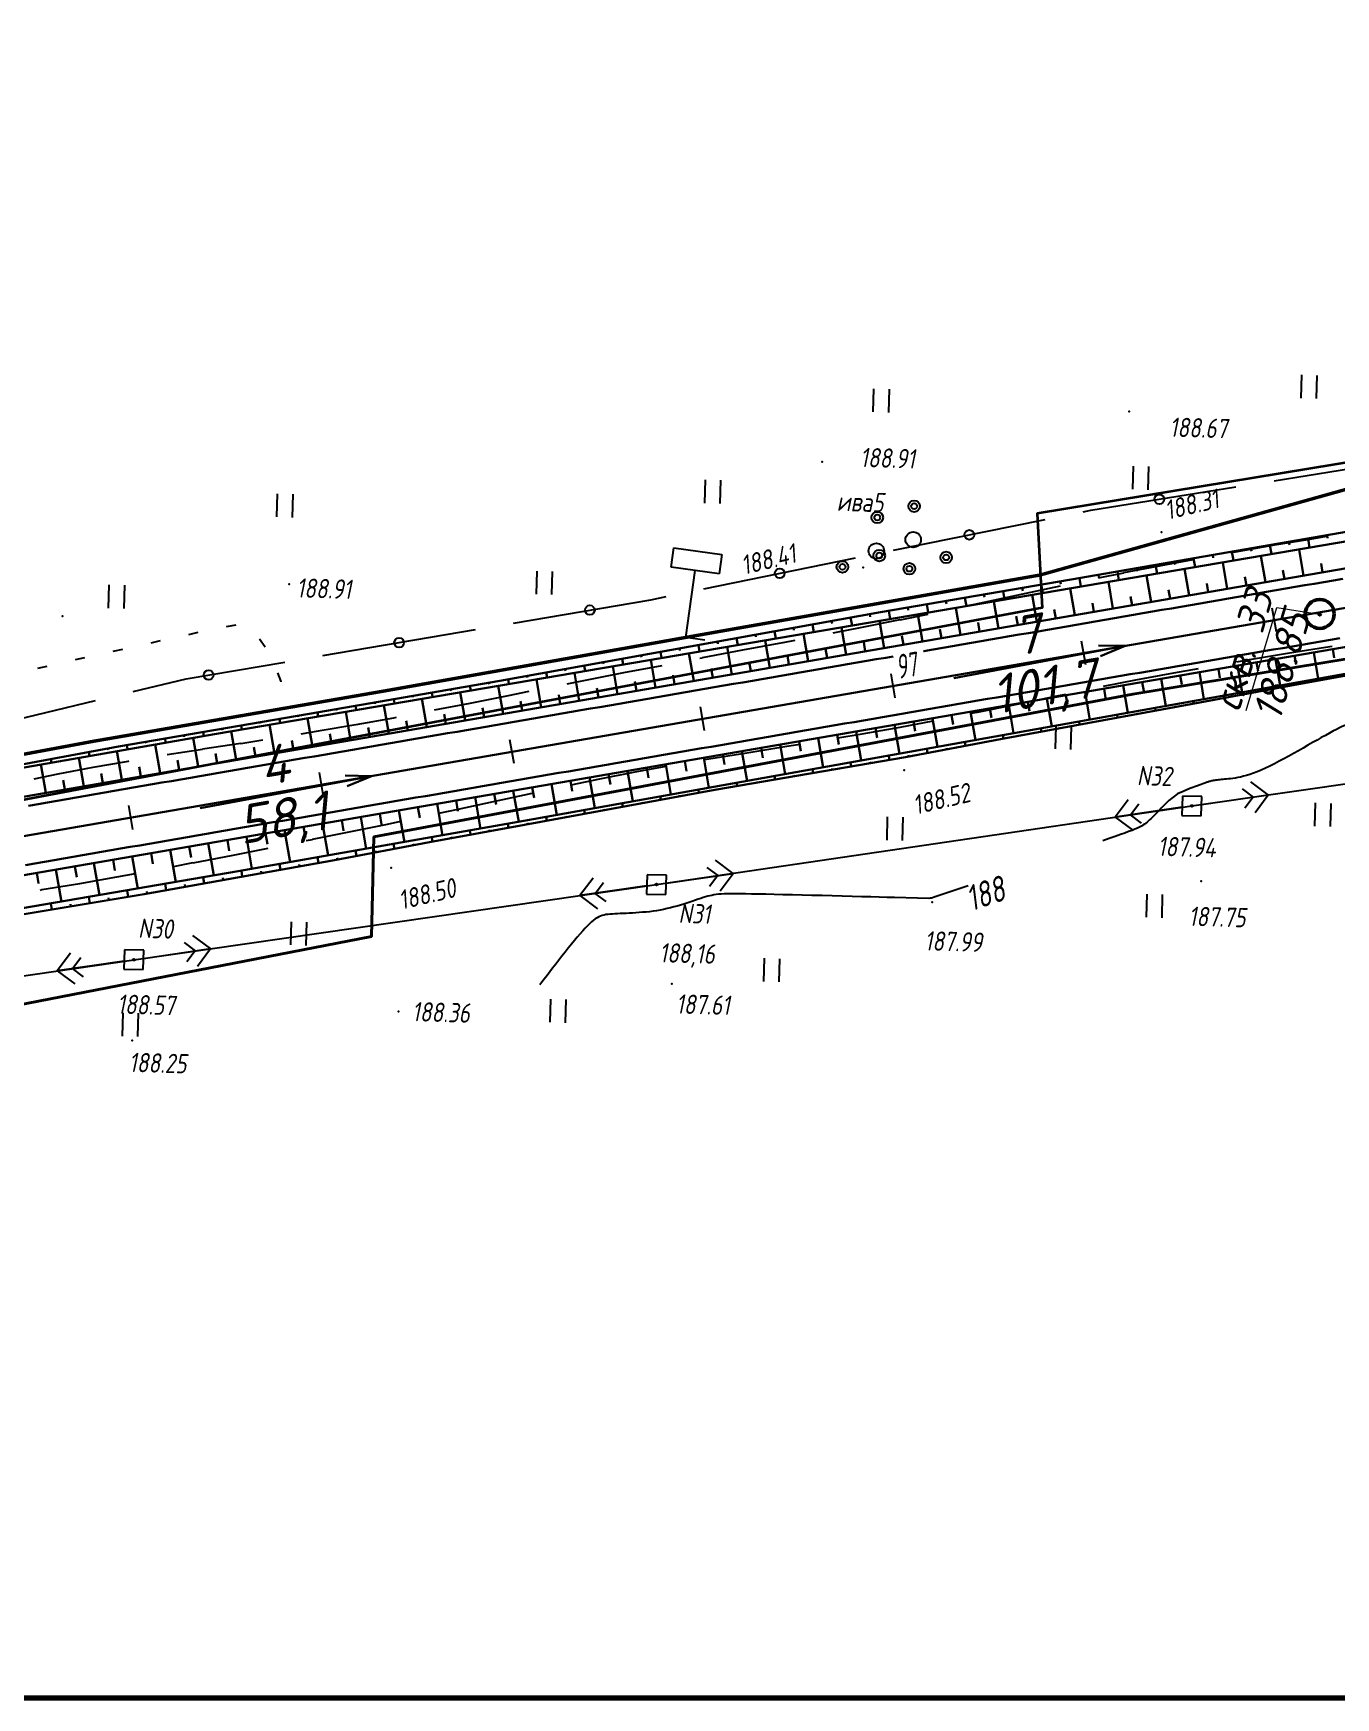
# Model space of a CAD drawing. Header units: millimetres. Extents: x 1808 to 2910, y -1045 to 155.
# Drawn here: x 2334.3 to 2469, y -535.7 to -363.6 of the extents above; entities that cross this region are included whole.
import ezdxf

# ---------------------------------------------------------------- set-up
doc = ezdxf.new("R2010")
doc.units = ezdxf.units.MM
doc.linetypes.add('CONTI', pattern=[0])
for name, color, linetype, lineweight in [('10', 1, 'Continuous', 35), ('геология', 7, 'Continuous', 20), ('КОПИЯ_ОСЬ_13_ОТКОСЫ', 7, 'Continuous', 30), ('КОПИЯ_ОСЬ_ГРАНИЦЫ_ПОЛОС', 7, 'Continuous', 30), ('ОСЬ_ВЕРХ_ПОКРЫТИЯ_ГРАНИЦЫ_ПОЛОС', 7, 'Continuous', 30), ('ОСЬ_ВЕРХ_ПОКРЫТИЯ_ОСЬ', 1, 'Continuous', 30), ('Уклоны ПЧ', 5, 'Continuous', 30)]:
    doc.layers.add(name, color=color, linetype=linetype, lineweight=lineweight)
for name, color, linetype in [('_Оформление', 7, 'Continuous'), ('_Ростелеком', 6, 'Continuous'), ('GOR_BDEFAULT', 212, 'CONTI'), ('NAD_MDEFAULT', 7, 'CONTI'), ('PI_OTDEFAULT', 172, 'CONTI'), ('PI_TTDEFAULT', 5, 'CONTI'), ('PLN_O', 7, 'CONTI'), ('SIT_LDEFAULT', 7, 'CONTI'), ('USLZNDEFAULT', 7, 'CONTI'), ('ZAPSKDEFAULT', 7, 'CONTI'), ('КОПИЯ_ОСЬ_ТАНГЕНСЫ', 1, 'Continuous'), ('ОСЬ_ВЕРХ_ПОКРЫТИЯ_ПИКЕТЫ', 1, 'Continuous')]:
    doc.layers.add(name, color=color, linetype=linetype)
doc.styles.add('eskd', font='isocpeur.ttf', dxfattribs={"width": 1.2, "height": 2})
doc.styles.add('SHRFT', font='isocpeui.ttf')
doc.styles.get("Standard").update_dxf_attribs({"font": 'isocpeui.ttf'})
doc.styles.add('ГОСТ', font='isocpeur.ttf', dxfattribs={"height": 4})
doc.linetypes.add('Связь', pattern='A,12.5,[130,ltypeshp.shx,S=1,R=-30,X=0,Y=0.9],1,[130,ltypeshp.shx,S=1,R=-30,X=0,Y=0.9],1,[130,ltypeshp.shx,S=1,R=-30,X=0,Y=0.9],4.5', length=19)

# ---------------------------------------------------------------- blocks, each defined once
blk = doc.blocks.new('BL_2011')
at = {"color": 0}
for p, q in [((0, 0), (0, 2.4)), ((1.6, 0), (1.6, 2.4))]:
    blk.add_line(p, q, dxfattribs=at)
blk = doc.blocks.new('BL_27')
at = {"color": 0}
for p, q in [((1, 1), (-1, 1)), ((-1, 1), (-1, -1)), ((1, -1), (1, 1)), ((-1, -1), (1, -1))]:
    blk.add_line(p, q, dxfattribs=at)
blk.add_circle((0, 0), 0.1, dxfattribs=at)
blk = doc.blocks.new('BL_2009')
at = {"color": 0}
for centre, radius in [((0, 3.46), 0.6), ((0, 3.46), 0.3), ((0, 0), 0.8), ((-3.46, -1.74), 0.6), ((-3.46, -1.74), 0.3), ((3.46, -1.74), 0.6), ((3.46, -1.74), 0.3)]:
    blk.add_circle(centre, radius, dxfattribs=at)
blk = doc.blocks.new('BL_13')
at = {"color": 0}
for p, q in [((-2.5, 7), (-2.5, 9)), ((-2.5, 9), (2.5, 9)), ((2.5, 9), (2.5, 7)), ((0, 7), (-2.5, 7)), ((0, 0), (0, 7)), ((2.5, 7), (0, 7)), ((2, 0), (0, 0))]:
    blk.add_line(p, q, dxfattribs=at)
blk = doc.blocks.new('Стрелка')
at = {"layer": 'Уклоны ПЧ', "ltscale": 2}
for points in [[(-0.02, -0.05), (-0.02, 17.97)], [(-0.02, -0.05), (-0.58, 2.62)], [(-0.02, -0.05), (0.53, 2.62)]]:
    blk.add_lwpolyline(points, dxfattribs=at)

msp = doc.modelspace()

# ---------------------------------------------------------------- linework, layer by layer
at = {"layer": '10'}
for points in [[(2620.73, -395.22), (2606.59, -397.47), (2605.44, -387.39), (2553.12, -394.32), (2438.15, -413.26), (2438.66, -422.99), (2367.6, -436.36), (2276.23, -453.66), (2230.16, -457.47), (2219.73, -457.12), (2144.44, -454.6), (2029.16, -435.48), (1971.45, -421.43), (1894.92, -402.16), (1897.04, -393.04), (1863.68, -385.03)], [(2836.91, -383.88), (2819.46, -391.04), (2781.15, -396), (2691.22, -405.87), (2692.7, -395.44), (2606.46, -408.13), (2606.46, -408.13), (2531.72, -418.13), (2464.56, -429.19), (2448.04, -431.91), (2378.95, -444.91), (2369.55, -446.68), (2369.33, -456.96), (2288.52, -472.64), (2240.01, -477.5)], [(2288.52, -472.64), (2369.33, -456.96), (2369.55, -446.68), (2378.95, -444.91), (2448.04, -431.91), (2464.56, -429.19), (2531.72, -418.13), (2606.46, -408.13), (2606.46, -408.13), (2692.7, -395.44), (2691.22, -405.87), (2781.15, -396), (2819.46, -391.04), (2836.91, -383.88)]]:
    msp.add_lwpolyline(points, dxfattribs=at)
at = {"layer": '_Оформление', "lineweight": 70, "ltscale": 200}
msp.add_lwpolyline([(2874.19, -249.78), (1824.77, -249.78), (1824.77, -535.66), (2874.19, -535.66)], close=True, dxfattribs=at)
at = {"layer": '_Ростелеком', "color": 5, "linetype": 'Связь', "const_width": 0.35}
msp.add_lwpolyline([(2834.25, -366.64), (2803.91, -370.42), (2755.07, -373.59), (2745.15, -373.42), (2702.58, -375.96), (2684.43, -378.29), (2671.55, -380.72), (2634.25, -387.11), (2605.99, -391.86), (2578.38, -393.01), (2544.61, -398.26), (2501.7, -405.21), (2471.17, -410.45), (2438.48, -419.6), (2405.8, -425.35), (2370.72, -431.58), (2340.52, -436.8), (2307.56, -442.93)], dxfattribs=at)
at = {"layer": 'GOR_BDEFAULT', "color": 212, "elevation": 188, "flags": 128}
for points in [[(2503.99, -425.47), (2503.01, -425.8), (2502.87, -425.85), (2502.73, -425.9), (2502.57, -425.95), (2502.4, -426.01), (2502.22, -426.06), (2502.04, -426.12), (2501.84, -426.18), (2501.65, -426.24), (2501.45, -426.31), (2501.24, -426.37), (2501.03, -426.43), (2500.82, -426.5), (2500.61, -426.57), (2500.39, -426.63), (2500.18, -426.7), (2499.97, -426.77), (2499.76, -426.83), (2499.55, -426.9), (2499.34, -426.97), (2499.14, -427.03), (2498.93, -427.08), (2498.74, -427.15), (2498.53, -427.2), (2498.34, -427.26), (2498.14, -427.32), (2497.96, -427.37), (2497.77, -427.43), (2497.59, -427.47), (2497.41, -427.52), (2497.24, -427.56), (2497.07, -427.59), (2496.9, -427.63), (2496.74, -427.66), (2496.57, -427.69), (2496.42, -427.72), (2496.25, -427.75), (2496.09, -427.78), (2495.92, -427.8), (2495.76, -427.83), (2495.59, -427.86), (2495.43, -427.9), (2495.25, -427.93), (2495.06, -427.96), (2494.88, -428), (2494.68, -428.04), (2494.49, -428.08), (2494.28, -428.13), (2494.07, -428.18), (2493.85, -428.23), (2493.62, -428.29), (2493.39, -428.34), (2493.15, -428.41), (2492.92, -428.46), (2492.68, -428.53), (2492.43, -428.59), (2492.18, -428.66), (2491.94, -428.73), (2491.69, -428.8), (2491.45, -428.86), (2491.19, -428.93), (2490.96, -429), (2490.71, -429.06), (2490.46, -429.13), (2490.22, -429.19), (2489.97, -429.26), (2489.73, -429.32), (2489.49, -429.38), (2489.24, -429.46), (2489, -429.52), (2488.77, -429.59), (2488.53, -429.64), (2488.29, -429.71), (2488.05, -429.77), (2487.83, -429.84), (2487.59, -429.9), (2487.35, -429.96), (2487.12, -430.02), (2486.88, -430.09), (2486.65, -430.14), (2486.42, -430.21), (2486.19, -430.27), (2485.96, -430.33), (2485.73, -430.39), (2485.5, -430.45), (2485.28, -430.52), (2485.05, -430.58), (2484.82, -430.63), (2484.6, -430.69), (2484.37, -430.75), (2484.14, -430.82), (2483.92, -430.87), (2483.7, -430.94), (2483.47, -430.99), (2483.26, -431.05), (2483.03, -431.11), (2482.82, -431.17), (2482.59, -431.22), (2482.38, -431.28), (2482.16, -431.34), (2481.94, -431.4), (2481.72, -431.46), (2481.51, -431.52), (2481.29, -431.59), (2481.08, -431.65), (2480.86, -431.71), (2480.65, -431.77), (2480.44, -431.83), (2480.23, -431.89), (2480.02, -431.95), (2479.81, -432.01), (2479.6, -432.07), (2479.4, -432.14), (2479.19, -432.2), (2478.98, -432.26), (2478.78, -432.33), (2478.57, -432.39), (2478.37, -432.45), (2478.17, -432.51), (2477.96, -432.58), (2477.77, -432.64), (2477.56, -432.7), (2477.36, -432.76), (2477.16, -432.82), (2476.96, -432.88), (2476.77, -432.94), (2476.57, -433.01), (2476.38, -433.06), (2476.18, -433.12), (2475.99, -433.18), (2475.79, -433.24), (2475.6, -433.3), (2475.4, -433.36), (2475.21, -433.41), (2475.02, -433.47), (2474.83, -433.53), (2474.65, -433.59), (2474.45, -433.65), (2474.27, -433.71), (2474.08, -433.77), (2473.9, -433.82), (2473.71, -433.87), (2473.52, -433.93), (2473.34, -433.98), (2473.15, -434.04), (2472.97, -434.1), (2472.8, -434.16), (2472.61, -434.22), (2472.43, -434.27), (2472.25, -434.32), (2472.07, -434.38), (2471.89, -434.43), (2471.72, -434.49), (2471.53, -434.54), (2471.34, -434.61), (2471.15, -434.68), (2470.94, -434.75), (2470.73, -434.83), (2470.49, -434.92), (2470.25, -435.03), (2469.99, -435.15), (2469.71, -435.27), (2469.42, -435.41), (2469.1, -435.58), (2468.75, -435.76), (2468.38, -435.96), (2467.97, -436.18), (2467.54, -436.41), (2467.1, -436.67), (2466.64, -436.93), (2466.16, -437.21), (2465.67, -437.49), (2465.17, -437.77), (2464.67, -438.05), (2464.17, -438.33), (2463.67, -438.61), (2463.17, -438.86), (2462.69, -439.12), (2462.21, -439.35), (2461.76, -439.56), (2461.33, -439.77), (2460.92, -439.94), (2460.53, -440.08), (2460.16, -440.21), (2459.82, -440.32), (2459.5, -440.41), (2459.19, -440.49), (2458.9, -440.55), (2458.64, -440.59), (2458.39, -440.63), (2458.15, -440.67), (2457.93, -440.69), (2457.73, -440.71), (2457.54, -440.72), (2457.36, -440.73), (2457.2, -440.75), (2457.04, -440.76), (2456.9, -440.77), (2456.76, -440.8), (2456.63, -440.81), (2456.52, -440.83), (2456.41, -440.85), (2456.31, -440.87), (2456.21, -440.89), (2456.13, -440.92), (2456.04, -440.95), (2455.96, -440.96), (2455.89, -440.99), (2455.81, -441.01), (2455.74, -441.03), (2455.67, -441.07), (2454.73, -441.39), (2453.93, -441.69), (2453.24, -441.97), (2452.66, -442.22), (2451.77, -442.91), (2451.66, -443.02), (2451.54, -443.14), (2451.4, -443.28), (2451.27, -443.42), (2451.13, -443.56), (2450.98, -443.72), (2450.83, -443.87), (2450.68, -444.02), (2450.53, -444.19), (2450.38, -444.34), (2450.23, -444.49), (2450.08, -444.64), (2449.93, -444.78), (2449.79, -444.92), (2449.65, -445.04), (2449.52, -445.15), (2449.39, -445.26), (2449.25, -445.36), (2449.1, -445.46), (2448.94, -445.56), (2448.74, -445.66), (2448.52, -445.76), (2448.27, -445.87), (2447.97, -446), (2447.62, -446.13), (2447.22, -446.28), (2446.76, -446.44), (2446.22, -446.63), (2445.62, -446.85), (2444.94, -447.08)], [(2431.03, -451.72), (2427.49, -452.91), (2427.34, -452.97), (2427.22, -453.01), (2427.09, -453.02), (2426.95, -453.03), (2423.39, -452.94), (2422.65, -452.93), (2421.83, -452.91), (2420.95, -452.88), (2420.01, -452.86), (2419.03, -452.83), (2418.01, -452.81), (2416.97, -452.78), (2415.92, -452.75), (2414.87, -452.73), (2413.85, -452.71), (2412.84, -452.68), (2411.87, -452.66), (2410.96, -452.64), (2410.1, -452.61), (2409.31, -452.6), (2408.6, -452.59), (2407.98, -452.57), (2407.42, -452.56), (2406.93, -452.56), (2406.5, -452.55), (2406.12, -452.57), (2405.78, -452.57), (2405.47, -452.58), (2405.21, -452.61), (2404.96, -452.64), (2404.73, -452.66), (2404.52, -452.72), (2404.31, -452.76), (2404.09, -452.82), (2403.86, -452.88), (2403.63, -452.95), (2403.38, -453.03), (2403.11, -453.12), (2402.83, -453.22), (2402.54, -453.32), (2402.24, -453.42), (2401.93, -453.52), (2401.61, -453.62), (2401.27, -453.72), (2400.94, -453.82), (2400.59, -453.91), (2400.25, -454.01), (2399.89, -454.09), (2399.53, -454.17), (2399.17, -454.24), (2398.8, -454.31), (2398.44, -454.36), (2398.08, -454.41), (2397.71, -454.44), (2397.36, -454.47), (2396.99, -454.5), (2396.65, -454.53), (2396.3, -454.55), (2395.97, -454.56), (2395.65, -454.58), (2395.34, -454.59), (2395.03, -454.61), (2394.75, -454.62), (2394.48, -454.63), (2394.23, -454.65), (2393.99, -454.66), (2393.78, -454.69), (2393.57, -454.71), (2393.37, -454.76), (2393.19, -454.81), (2393, -454.87), (2392.82, -454.95), (2392.65, -455.04), (2392.46, -455.16), (2392.27, -455.3), (2392.08, -455.46), (2391.87, -455.65), (2391.65, -455.86), (2391.42, -456.11), (2391.16, -456.39), (2390.89, -456.69), (2390.6, -457.03), (2390.3, -457.4), (2389.99, -457.78), (2389.67, -458.18), (2389.34, -458.6), (2389.01, -459.01), (2388.68, -459.42), (2388.37, -459.84), (2388.05, -460.25), (2387.76, -460.64), (2387.47, -461.01), (2387.19, -461.37), (2386.95, -461.7), (2386.73, -461.98)]]:
    msp.add_lwpolyline(points, dxfattribs=at)
at = {"layer": 'PI_TTDEFAULT', "color": 5}
for p in [(2447.68, -402.7, 188.67), (2415.91, -407.89, 188.91), (2451.02, -415.19, 188.31), (2420.17, -418.83, 188.41), (2360.81, -420.55, 188.91), (2337.36, -423.86, 189.08), (2424.42, -439.77, 188.52), (2454.15, -443.48, 187.94), (2371.37, -449.86, 188.5), (2398.8, -451.61, 188.16), (2455.11, -451.24, 187.75), (2427.31, -453.44, 187.99), (2344.75, -459.37, 188.57), (2400.38, -461.88, 187.61), (2372.1, -464.74, 188.36), (2344.58, -467.71, 188.25)]:
    msp.add_point(p, dxfattribs=at)
at = {"layer": 'PLN_O'}
for p, q in [((2462.65, -409.86), (2478.44, -407.32)), ((2443.7, -412.91), (2458.69, -410.5)), ((2442.9, -413.06), (2443.7, -412.91)), ((2423.3, -417.04), (2438.98, -413.86)), ((2403.7, -421.02), (2419.38, -417.84)), ((2384.02, -424.57), (2398.19, -422.16)), ((2398.19, -422.16), (2399.79, -421.83)), ((2364.3, -427.93), (2380.07, -425.24)), ((2350.14, -430.34), (2360.36, -428.6)), ((2344.67, -431.65), (2350.14, -430.34)), ((2325.22, -436.31), (2340.78, -432.58))]:
    msp.add_line(p, q, dxfattribs=at)
for centre in [(2450.8, -411.77), (2431.14, -415.45), (2411.54, -419.43), (2391.9, -423.23), (2372.18, -426.59), (2352.47, -429.94)]:
    msp.add_circle(centre, 0.5, dxfattribs=at)
at = {"layer": 'SIT_LDEFAULT', "color": 7}
for p, q in [((2466.36, -415.92), (2462.5, -416.56)), ((2468.06, -415.63), (2466.36, -415.92)), ((2454.26, -418.02), (2450.95, -418.64)), ((2458.64, -417.24), (2458.2, -417.32)), ((2462.5, -416.56), (2458.64, -417.24)), ((2447.1, -419.4), (2444.45, -419.94)), ((2450.95, -418.64), (2447.1, -419.39)), ((2439.4, -421), (2435.55, -421.83)), ((2440.53, -420.77), (2439.4, -421.01)), ((2431.68, -422.65), (2430.75, -422.84)), ((2435.55, -421.83), (2431.68, -422.65)), ((2354.33, -424.92), (2355.32, -424.74)), ((2423.96, -424.25), (2420.03, -425.03)), ((2426.85, -423.67), (2423.96, -424.26)), ((2346.52, -426.61), (2347.49, -426.39)), ((2350.42, -425.74), (2351.39, -425.52)), ((2357.74, -426.2), (2358.31, -427.02)), ((2411.83, -426.61), (2407.68, -427.39)), ((2413.1, -426.36), (2411.84, -426.6)), ((2420.03, -425.03), (2417.02, -425.62)), ((2338.72, -428.35), (2339.69, -428.12)), ((2342.61, -427.48), (2343.59, -427.26)), ((2403.51, -428.19), (2403.27, -428.23)), ((2407.68, -427.38), (2403.51, -428.18)), ((2458.79, -428.57), (2460.13, -428.35)), ((2460.13, -428.35), (2464.05, -427.7)), ((2464.05, -427.7), (2467.97, -427.06)), ((2467.97, -427.06), (2468.67, -426.95)), ((2334.8, -429.22), (2335.78, -429.01)), ((2359.61, -429.72), (2359.94, -430.61)), ((2395.39, -429.73), (2391.42, -430.5)), ((2399.35, -428.98), (2395.39, -429.73)), ((2448.36, -430.45), (2452.3, -429.71)), ((2452.3, -429.71), (2454.85, -429.26)), ((2359.94, -430.61), (2359.96, -430.66)), ((2385.6, -431.65), (2383.47, -432.08)), ((2391.42, -430.5), (2389.53, -430.88)), ((2445.03, -431.1), (2448.36, -430.45)), ((2379.49, -432.87), (2375.79, -433.59)), ((2383.47, -432.08), (2379.49, -432.87)), ((2431.99, -433.77), (2436.09, -432.94)), ((2436.09, -432.94), (2440.21, -432.09)), ((2440.21, -432.09), (2441.11, -431.91)), ((2367.71, -435.09), (2363.79, -435.76)), ((2371.6, -434.39), (2367.71, -435.09)), ((2371.87, -434.34), (2371.6, -434.4)), ((2423.98, -435.33), (2427.39, -434.68)), ((2431.31, -433.9), (2431.99, -433.77)), ((2355.82, -437.03), (2351.85, -437.62)), ((2358.07, -436.69), (2355.82, -437.04)), ((2363.79, -435.76), (2362.01, -436.05)), ((2417.54, -436.44), (2420.05, -436.02)), ((2420.05, -436.03), (2423.98, -435.33)), ((2454.15, -443.48), (2510.24, -435.41)), ((2351.85, -437.63), (2348.18, -438.21)), ((2403.74, -438.69), (2404.19, -438.62)), ((2404.19, -438.62), (2408.12, -437.97)), ((2408.12, -437.97), (2412.08, -437.34)), ((2412.08, -437.34), (2413.6, -437.09)), ((2336.87, -440.2), (2334.41, -440.71)), ((2340.49, -439.51), (2336.87, -440.2)), ((2344.15, -438.87), (2340.49, -439.51)), ((2344.24, -438.85), (2344.15, -438.87)), ((2392.93, -440.67), (2396.6, -439.95)), ((2396.6, -439.95), (2399.79, -439.37)), ((2385.61, -442.21), (2386.06, -442.12)), ((2389.96, -441.29), (2392.93, -440.68)), ((2459.35, -441.72), (2460.48, -442.57)), ((2462.06, -442.34), (2460.26, -440.98)), ((2376.29, -444.24), (2378.3, -443.81)), ((2378.3, -443.81), (2381.95, -443.01)), ((2381.95, -443.01), (2385.61, -442.21)), ((2398.8, -451.61), (2454.15, -443.48)), ((2447.58, -442.83), (2446.24, -444.64)), ((2453.16, -443.62), (2446.24, -444.64)), ((2447.82, -444.41), (2448.66, -443.27)), ((2455.14, -443.34), (2462.06, -442.34)), ((2460.48, -442.57), (2459.64, -443.7)), ((2460.71, -444.15), (2462.06, -442.34)), ((2367.19, -446.11), (2370.97, -445.35)), ((2370.97, -445.35), (2372.37, -445.06)), ((2446.24, -444.64), (2448.05, -445.99)), ((2448.96, -445.25), (2447.82, -444.41)), ((2362.57, -447.05), (2363.22, -446.93)), ((2363.22, -446.92), (2367.19, -446.11)), ((2350.88, -449.35), (2355, -448.56)), ((2355.01, -448.55), (2358.65, -447.83)), ((2343, -450.81), (2344.9, -450.47)), ((2348.83, -449.72), (2350.89, -449.34)), ((2399.79, -451.46), (2406.71, -450.45)), ((2403.99, -449.83), (2405.12, -450.67)), ((2405.12, -450.67), (2404.29, -451.81)), ((2406.71, -450.45), (2404.9, -449.09)), ((2405.36, -452.26), (2406.71, -450.45)), ((2335.04, -452.17), (2335.24, -452.13)), ((2335.24, -452.13), (2339.17, -451.48)), ((2339.17, -451.48), (2343, -450.81)), ((2344.75, -459.37), (2398.8, -451.61)), ((2392.23, -450.94), (2390.88, -452.74)), ((2397.8, -451.75), (2390.88, -452.74)), ((2392.46, -452.52), (2393.31, -451.38)), ((2393.6, -453.37), (2392.46, -452.52)), ((2390.88, -452.74), (2392.69, -454.1)), ((2349.95, -457.61), (2351.08, -458.46)), ((2352.66, -458.23), (2350.85, -456.88)), ((2295.42, -466.55), (2344.75, -459.37)), ((2338.19, -458.71), (2336.83, -460.52)), ((2338.41, -460.29), (2339.26, -459.15)), ((2345.74, -459.23), (2352.66, -458.23)), ((2351.08, -458.46), (2350.23, -459.59)), ((2351.31, -460.04), (2352.66, -458.23)), ((2343.76, -459.51), (2336.83, -460.52)), ((2336.83, -460.52), (2338.65, -461.87)), ((2339.55, -461.14), (2338.41, -460.29))]:
    msp.add_line(p, q, dxfattribs=at)
at = {"layer": 'геология', "color": 1, "linetype": 'Continuous'}
for p, q in [((2459.76, -433.6), (2462.93, -422.97)), ((2462.93, -422.97), (2467.33, -423.64))]:
    msp.add_line(p, q, dxfattribs=at)
at = {"layer": 'геология', "color": 1, "linetype": 'Continuous', "lineweight": 50}
for radius in [1.5, 0.103]:
    msp.add_circle((2467.38, -423.63), radius, dxfattribs=at)
at = {"layer": 'КОПИЯ_ОСЬ_13_ОТКОСЫ'}
for points in [[(2305.12, -447.39), (2522.07, -409.95), (2531.48, -408.36), (2540.9, -406.82), (2555.01, -404.55), (2668.09, -386.42)], [(2323.5, -441), (2343.17, -437.33), (2353.03, -435.65), (2362.88, -433.96), (2382.59, -430.54), (2402.27, -427), (2421.95, -423.44), (2431.81, -421.76), (2441.67, -420.06), (2461.37, -416.64), (2481.08, -413.26), (2500.81, -409.96), (2520.54, -406.63), (2530.44, -405.02), (2540.36, -403.46), (2560.15, -400.53), (2579.89, -397.29), (2588.07, -395.89)], [(2323.54, -441.22), (2353.09, -436.04), (2382.67, -431.02), (2500.97, -410.88), (2523.51, -407.02), (2530.58, -405.83), (2537.65, -404.66), (2545.19, -403.44), (2560.23, -401.02), (2588.16, -396.44)], [(2323.54, -441.22), (2353.09, -436.04), (2382.67, -431.02), (2500.97, -410.88), (2523.51, -407.02), (2530.58, -405.83), (2537.65, -404.66), (2545.19, -403.44), (2560.23, -401.02), (2588.16, -396.44)], [(2325.97, -455.29), (2355.54, -450.23), (2385.09, -445.03), (2483.52, -427.41), (2522.93, -420.57), (2533.23, -418.84), (2543.53, -417.15), (2573.63, -412.38), (2600.17, -408.2), (2640.71, -402.08), (2670.35, -397.55), (2673.3, -397.11), (2677.12, -396.6)], [(2298.6, -456.63), (2523.43, -417.84), (2532.8, -416.25), (2542.18, -414.71), (2556.28, -412.45), (2599.74, -405.48)], [(2325.97, -455.28), (2355.54, -450.23), (2385.09, -445.03), (2483.52, -427.41), (2522.93, -420.57), (2533.23, -418.84), (2543.53, -417.15), (2573.63, -412.38), (2600.17, -408.2)], [(2317, -457.4), (2345.8, -452.58), (2365.49, -449.08), (2375.32, -447.23), (2385.15, -445.42), (2404.83, -441.82), (2424.54, -438.44), (2434.37, -436.59), (2454.04, -432.94), (2463.87, -431.14), (2483.55, -427.55), (2503.26, -424.18), (2522.94, -420.65), (2532.77, -418.99), (2542.61, -417.38), (2562.38, -414.43), (2590.35, -410.08)], [(2464.19, -416.16), (2464.25, -416.47)], [(2466.17, -415.82), (2466.33, -416.78)], [(2468.14, -415.48), (2468.19, -415.8)], [(2454.34, -417.86), (2454.5, -418.79)], [(2456.31, -417.52), (2456.37, -417.83)], [(2458.28, -417.18), (2458.45, -418.12)], [(2460.25, -416.84), (2460.31, -417.15)], [(2461.77, -420.36), (2461.3, -417.63)], [(2462.22, -416.5), (2462.39, -417.45)], [(2465.71, -419.68), (2465.24, -416.96)], [(2444.49, -419.57), (2444.54, -419.87)], [(2446.46, -419.23), (2446.62, -420.13)], [(2448.43, -418.89), (2448.48, -419.19)], [(2449.94, -422.4), (2449.47, -419.65)], [(2450.4, -418.55), (2450.56, -419.46)], [(2452.37, -418.21), (2452.42, -418.51)], [(2453.88, -421.72), (2453.41, -418.97)], [(2457.82, -421.04), (2457.35, -418.3)], [(2459.8, -420.7), (2459.64, -419.79)], [(2463.74, -420.02), (2463.58, -419.11)], [(2467.68, -419.34), (2467.52, -418.43)], [(2434.64, -421.28), (2434.78, -422.15)], [(2436.61, -420.94), (2436.66, -421.23)], [(2438.58, -420.6), (2438.73, -421.47)], [(2440.55, -420.26), (2440.6, -420.55)], [(2442.06, -423.76), (2441.58, -420.99)], [(2442.52, -419.92), (2442.67, -420.8)], [(2446, -423.08), (2445.52, -420.32)], [(2451.91, -422.06), (2451.75, -421.14)], [(2455.85, -421.38), (2455.7, -420.47)], [(2424.78, -422.96), (2424.83, -423.25)], [(2426.75, -422.63), (2426.9, -423.49)], [(2428.72, -422.29), (2428.77, -422.58)], [(2430.23, -425.8), (2429.75, -423)], [(2430.69, -421.96), (2430.84, -422.82)], [(2432.66, -421.62), (2432.71, -421.9)], [(2434.17, -425.12), (2433.69, -422.33)], [(2438.12, -424.44), (2437.64, -421.66)], [(2440.09, -424.1), (2439.93, -423.17)], [(2444.03, -423.42), (2443.87, -422.5)], [(2447.97, -422.74), (2447.81, -421.82)], [(2414.93, -424.71), (2415.07, -425.5)], [(2416.9, -424.35), (2416.95, -424.62)], [(2418.87, -424), (2419.02, -424.83)], [(2420.84, -423.64), (2420.89, -423.92)], [(2422.35, -427.16), (2421.86, -424.34)], [(2422.81, -423.3), (2422.95, -424.16)], [(2426.29, -426.48), (2425.81, -423.67)], [(2432.2, -425.46), (2432.04, -424.53)], [(2436.15, -424.78), (2435.98, -423.85)], [(2405.09, -426.49), (2405.13, -426.71)], [(2407.06, -426.13), (2407.19, -426.84)], [(2409.03, -425.78), (2409.07, -426.01)], [(2410.52, -429.2), (2410.03, -426.36)], [(2411, -425.42), (2411.13, -426.17)], [(2412.96, -425.07), (2413.01, -425.32)], [(2414.47, -428.52), (2413.98, -425.69)], [(2418.41, -427.84), (2417.92, -425.02)], [(2420.38, -427.5), (2420.22, -426.56)], [(2424.32, -426.82), (2424.16, -425.88)], [(2428.26, -426.14), (2428.1, -425.21)], [(2395.25, -428.26), (2395.36, -428.86)], [(2397.22, -427.91), (2397.25, -428.11)], [(2398.7, -431.24), (2398.2, -428.37)], [(2399.19, -427.55), (2399.3, -428.18)], [(2401.16, -427.2), (2401.19, -427.41)], [(2402.64, -430.56), (2402.15, -427.7)], [(2403.12, -426.85), (2403.24, -427.51)], [(2406.58, -429.88), (2406.09, -427.03)], [(2412.49, -428.86), (2412.33, -427.91)], [(2416.44, -428.18), (2416.27, -427.24)], [(2462.81, -428.3), (2463.29, -431.03)], [(2464.78, -427.96), (2464.94, -428.87)], [(2466.76, -427.62), (2467.22, -430.33)], [(2468.73, -427.28), (2468.88, -428.18)], [(2385.41, -430.03), (2385.44, -430.19)], [(2387.38, -429.68), (2387.47, -430.2)], [(2389.34, -429.32), (2389.38, -429.5)], [(2390.81, -432.6), (2390.32, -429.71)], [(2391.31, -428.97), (2391.41, -429.53)], [(2393.28, -428.62), (2393.31, -428.8)], [(2394.76, -431.92), (2394.26, -429.04)], [(2400.67, -430.9), (2400.5, -429.95)], [(2404.61, -430.22), (2404.45, -429.27)], [(2408.55, -429.54), (2408.39, -428.59)], [(2452.96, -430), (2453.12, -430.93)], [(2454.93, -429.66), (2455.41, -432.44)], [(2456.9, -429.32), (2457.06, -430.25)], [(2458.87, -428.98), (2459.35, -431.74)], [(2460.84, -428.64), (2461, -429.56)], [(2375.56, -431.76), (2375.63, -432.2)], [(2377.53, -431.42), (2377.55, -431.56)], [(2378.99, -434.64), (2378.48, -431.72)], [(2379.5, -431.07), (2379.58, -431.53)], [(2381.47, -430.73), (2381.5, -430.89)], [(2382.93, -433.96), (2382.43, -431.06)], [(2383.44, -430.38), (2383.53, -430.87)], [(2386.87, -433.28), (2386.37, -430.39)], [(2392.79, -432.26), (2392.62, -431.3)], [(2396.73, -431.58), (2396.56, -430.62)], [(2443.11, -431.7), (2443.6, -434.56)], [(2445.08, -431.36), (2445.24, -432.31)], [(2447.05, -431.02), (2447.54, -433.85)], [(2449.02, -430.68), (2449.18, -431.62)], [(2450.99, -430.34), (2451.47, -433.15)], [(2460.25, -431.8), (2460.24, -431.72)], [(2462.22, -431.44), (2462.18, -431.23)], [(2464.18, -431.08), (2464.17, -431.01)], [(2466.15, -430.72), (2466.12, -430.53)], [(2468.12, -430.36), (2468.11, -430.3)], [(2365.7, -433.47), (2365.73, -433.6)], [(2367.68, -433.13), (2367.75, -433.53)], [(2369.65, -432.78), (2369.67, -432.92)], [(2371.11, -436), (2370.6, -433.05)], [(2371.62, -432.44), (2371.69, -432.86)], [(2373.59, -432.1), (2373.61, -432.24)], [(2375.05, -435.32), (2374.54, -432.38)], [(2380.96, -434.3), (2380.79, -433.33)], [(2384.9, -433.62), (2384.74, -432.65)], [(2388.84, -432.94), (2388.68, -431.98)], [(2433.25, -433.4), (2433.42, -434.38)], [(2435.22, -433.06), (2435.72, -435.97)], [(2437.19, -432.72), (2437.36, -433.69)], [(2439.16, -432.38), (2439.66, -435.26)], [(2441.13, -432.04), (2441.3, -433)], [(2450.41, -433.61), (2450.37, -433.35)], [(2452.38, -433.25), (2452.36, -433.16)], [(2454.35, -432.88), (2454.3, -432.64)], [(2456.31, -432.52), (2456.3, -432.44)], [(2458.28, -432.16), (2458.24, -431.94)], [(2355.85, -435.17), (2355.92, -435.56)], [(2357.82, -434.83), (2357.84, -434.96)], [(2359.28, -438.04), (2358.77, -435.07)], [(2359.79, -434.49), (2359.86, -434.88)], [(2361.76, -434.15), (2361.79, -434.28)], [(2363.22, -437.36), (2362.71, -434.39)], [(2363.73, -433.81), (2363.8, -434.2)], [(2367.16, -436.68), (2366.65, -433.72)], [(2373.08, -435.66), (2372.91, -434.68)], [(2377.02, -434.98), (2376.85, -434)], [(2423.4, -435.1), (2423.91, -438.08)], [(2425.37, -434.76), (2425.54, -435.75)], [(2427.34, -434.42), (2427.85, -437.38)], [(2429.31, -434.08), (2429.48, -435.06)], [(2431.28, -433.74), (2431.79, -436.67)], [(2442.55, -435.07), (2442.49, -434.76)], [(2444.52, -434.71), (2444.5, -434.6)], [(2446.48, -434.34), (2446.43, -434.05)], [(2448.45, -433.98), (2448.43, -433.88)], [(2345.99, -436.85), (2346.02, -436.99)], [(2347.97, -436.52), (2348.03, -436.92)], [(2349.94, -436.18), (2349.96, -436.32)], [(2351.4, -439.4), (2350.88, -436.42)], [(2351.91, -435.85), (2351.97, -436.24)], [(2353.88, -435.51), (2353.9, -435.64)], [(2355.34, -438.72), (2354.82, -435.74)], [(2361.25, -437.7), (2361.08, -436.71)], [(2365.19, -437.02), (2365.02, -436.03)], [(2369.14, -436.34), (2368.96, -435.36)], [(2413.54, -436.8), (2413.72, -437.82)], [(2415.51, -436.46), (2416.04, -439.49)], [(2417.48, -436.12), (2417.66, -437.13)], [(2419.45, -435.78), (2419.97, -438.79)], [(2421.43, -435.44), (2421.6, -436.44)], [(2430.75, -437.27), (2430.68, -436.87)], [(2432.72, -436.9), (2432.69, -436.77)], [(2434.68, -436.54), (2434.62, -436.17)], [(2436.65, -436.17), (2436.63, -436.05)], [(2438.62, -435.8), (2438.55, -435.46)], [(2440.58, -435.44), (2440.56, -435.32)], [(2336.15, -438.64), (2336.22, -438.98)], [(2338.12, -438.27), (2338.14, -438.38)], [(2339.57, -441.45), (2339.06, -438.48)], [(2340.09, -437.9), (2340.16, -438.29)], [(2342.05, -437.54), (2342.08, -437.66)], [(2343.51, -440.77), (2343, -437.79)], [(2344.02, -437.18), (2344.09, -437.6)], [(2347.46, -440.09), (2346.94, -437.11)], [(2349.43, -439.74), (2349.26, -438.75)], [(2353.37, -439.07), (2353.2, -438.07)], [(2357.31, -438.38), (2357.14, -437.39)], [(2403.69, -438.5), (2404.22, -441.61)], [(2405.66, -438.16), (2405.84, -439.19)], [(2407.63, -437.82), (2408.16, -440.9)], [(2409.6, -437.48), (2409.78, -438.51)], [(2411.57, -437.14), (2412.1, -440.2)], [(2422.89, -438.73), (2422.81, -438.28)], [(2424.86, -438.38), (2424.83, -438.23)], [(2426.82, -438.01), (2426.74, -437.58)], [(2428.79, -437.64), (2428.76, -437.5)], [(2335.63, -442.13), (2335.12, -439.17)], [(2341.54, -441.11), (2341.37, -440.12)], [(2345.48, -440.43), (2345.31, -439.43)], [(2393.83, -440.2), (2394.02, -441.26)], [(2395.8, -439.86), (2396.35, -443.02)], [(2397.78, -439.52), (2397.96, -440.57)], [(2399.75, -439.18), (2400.29, -442.31)], [(2401.72, -438.84), (2401.9, -439.88)], [(2411.06, -440.76), (2411, -440.4)], [(2413.03, -440.42), (2413.01, -440.3)], [(2415, -440.08), (2414.93, -439.69)], [(2416.97, -439.74), (2416.95, -439.61)], [(2418.94, -439.4), (2418.87, -438.99)], [(2420.91, -439.06), (2420.89, -438.93)], [(2337.6, -441.79), (2337.43, -440.8)], [(2383.98, -441.9), (2384.54, -445.13)], [(2385.95, -441.56), (2386.14, -442.64)], [(2387.92, -441.22), (2388.47, -444.43)], [(2389.89, -440.88), (2390.08, -441.95)], [(2391.86, -440.54), (2392.41, -443.72)], [(2403.18, -442.13), (2403.12, -441.81)], [(2405.15, -441.77), (2405.13, -441.66)], [(2407.12, -441.43), (2407.06, -441.1)], [(2409.09, -441.09), (2409.07, -440.98)], [(2374.12, -443.6), (2374.31, -444.7)], [(2376.1, -443.26), (2376.66, -446.53)], [(2378.07, -442.92), (2378.25, -444.01)], [(2380.04, -442.58), (2380.6, -445.83)], [(2382.01, -442.24), (2382.2, -443.32)], [(2393.34, -443.92), (2393.32, -443.8)], [(2395.31, -443.56), (2395.24, -443.22)], [(2397.27, -443.2), (2397.25, -443.09)], [(2399.24, -442.84), (2399.18, -442.51)], [(2401.21, -442.49), (2401.19, -442.37)], [(2364.27, -445.3), (2364.84, -448.61)], [(2366.24, -444.96), (2366.43, -446.06)], [(2368.21, -444.62), (2368.78, -447.92)], [(2370.18, -444.28), (2370.37, -445.38)], [(2372.15, -443.94), (2372.72, -447.23)], [(2383.5, -445.72), (2383.43, -445.33)], [(2385.47, -445.36), (2385.45, -445.23)], [(2387.44, -445), (2387.37, -444.63)], [(2389.4, -444.64), (2389.38, -444.52)], [(2391.37, -444.28), (2391.31, -443.92)], [(2352.44, -447.34), (2353.02, -450.67)], [(2354.42, -447), (2354.61, -448.11)], [(2356.39, -446.66), (2356.96, -449.99)], [(2358.36, -446.32), (2358.55, -447.43)], [(2360.33, -445.98), (2360.9, -449.3)], [(2362.3, -445.64), (2362.49, -446.75)], [(2375.64, -447.17), (2375.55, -446.73)], [(2377.6, -446.8), (2377.57, -446.66)], [(2379.57, -446.44), (2379.49, -446.03)], [(2381.54, -446.08), (2381.51, -445.94)], [(2342.59, -449.04), (2342.78, -450.15)], [(2344.56, -448.7), (2345.14, -452.03)], [(2346.53, -448.36), (2346.72, -449.47)], [(2348.5, -448.02), (2349.08, -451.35)], [(2350.47, -447.68), (2350.67, -448.79)], [(2363.84, -449.37), (2363.74, -448.81)], [(2365.81, -449.02), (2365.77, -448.83)], [(2367.77, -448.64), (2367.67, -448.12)], [(2369.74, -448.27), (2369.7, -448.1)], [(2371.7, -447.9), (2371.61, -447.42)], [(2373.67, -447.54), (2373.64, -447.38)], [(2334.71, -450.4), (2334.9, -451.5)], [(2336.68, -450.06), (2337.25, -453.38)], [(2338.65, -449.72), (2338.84, -450.83)], [(2340.62, -449.38), (2341.19, -452.7)], [(2355.96, -450.77), (2355.86, -450.18)], [(2357.93, -450.42), (2357.9, -450.22)], [(2359.9, -450.07), (2359.8, -449.49)], [(2361.87, -449.72), (2361.84, -449.53)], [(2344.14, -452.86), (2344.04, -452.22)], [(2346.12, -452.52), (2346.08, -452.31)], [(2348.09, -452.17), (2347.97, -451.54)], [(2350.05, -451.82), (2350.02, -451.61)], [(2352.02, -451.47), (2351.92, -450.86)], [(2353.99, -451.12), (2353.96, -450.92)], [(2336.25, -454.18), (2336.15, -453.56)], [(2338.23, -453.85), (2338.19, -453.64)], [(2340.2, -453.52), (2340.09, -452.89)], [(2342.17, -453.19), (2342.14, -452.98)]]:
    msp.add_lwpolyline(points, dxfattribs=at)
at = {"layer": 'КОПИЯ_ОСЬ_ГРАНИЦЫ_ПОЛОС'}
for points in [[(2469.77, -419.99), (2468.79, -420.16), (2467.8, -420.33), (2466.82, -420.5), (2465.83, -420.67), (2464.85, -420.84), (2463.86, -421.01), (2462.88, -421.18), (2461.89, -421.35), (2460.91, -421.52), (2459.92, -421.69), (2458.94, -421.86), (2457.95, -422.03), (2456.97, -422.2), (2455.98, -422.37), (2455, -422.54), (2454.02, -422.71), (2453.03, -422.88), (2452.05, -423.05), (2451.06, -423.22), (2450.08, -423.39), (2449.09, -423.56), (2448.11, -423.73), (2447.12, -423.9), (2446.14, -424.07), (2445.15, -424.24), (2444.17, -424.41), (2443.18, -424.58), (2442.2, -424.75), (2441.21, -424.92), (2440.23, -425.09), (2439.24, -425.26), (2438.26, -425.43), (2437.27, -425.6), (2436.29, -425.77), (2435.3, -425.94), (2434.32, -426.11), (2433.33, -426.28), (2432.35, -426.45), (2431.36, -426.62), (2430.38, -426.79), (2429.39, -426.96), (2428.41, -427.13), (2427.42, -427.3), (2426.44, -427.47), (2426.4, -427.48)], [(2423.25, -428.02), (2422.5, -428.15), (2421.51, -428.32), (2420.53, -428.49), (2419.54, -428.66), (2418.56, -428.83), (2417.57, -429), (2416.59, -429.17), (2415.6, -429.34), (2414.62, -429.51), (2413.63, -429.68), (2412.65, -429.85), (2411.66, -430.02), (2410.68, -430.19), (2409.69, -430.36), (2408.71, -430.53), (2407.72, -430.7), (2406.74, -430.87), (2405.75, -431.04), (2404.77, -431.21), (2403.78, -431.38), (2402.8, -431.55), (2401.81, -431.72), (2400.83, -431.89), (2399.85, -432.06), (2398.86, -432.23), (2397.88, -432.4), (2396.89, -432.57), (2395.91, -432.74), (2394.92, -432.91), (2393.94, -433.08), (2392.95, -433.25), (2391.97, -433.42), (2390.98, -433.59), (2390, -433.76), (2389.01, -433.93), (2388.03, -434.1), (2387.04, -434.27), (2386.06, -434.44), (2385.07, -434.61), (2384.09, -434.78), (2383.1, -434.95), (2382.12, -435.12), (2381.13, -435.29), (2380.15, -435.46), (2379.16, -435.63), (2378.18, -435.8), (2377.19, -435.97), (2376.21, -436.14), (2375.22, -436.31), (2374.24, -436.48), (2373.25, -436.65), (2372.27, -436.82), (2371.28, -436.99), (2370.3, -437.16), (2369.31, -437.33), (2368.33, -437.5), (2367.34, -437.67), (2366.36, -437.84), (2365.37, -438.01), (2364.39, -438.18), (2363.4, -438.35), (2362.42, -438.52), (2361.43, -438.69), (2360.45, -438.86), (2359.46, -439.03), (2358.48, -439.2), (2357.49, -439.37), (2356.51, -439.54), (2355.52, -439.71), (2354.54, -439.88), (2353.55, -440.05), (2352.57, -440.22), (2351.58, -440.39), (2350.6, -440.56), (2349.61, -440.73), (2348.63, -440.9), (2347.64, -441.07), (2346.66, -441.24), (2345.68, -441.41), (2344.69, -441.58), (2343.71, -441.75), (2342.72, -441.92), (2341.74, -442.09), (2340.75, -442.26), (2339.77, -442.43), (2338.78, -442.6), (2337.8, -442.77), (2336.81, -442.94), (2335.83, -443.11), (2334.84, -443.28), (2333.86, -443.45)]]:
    msp.add_lwpolyline(points, dxfattribs=at)
at = {"layer": 'КОПИЯ_ОСЬ_ТАНГЕНСЫ'}
msp.add_line((2221.71, -465.84), (2532.38, -412.23), dxfattribs=at)
at = {"layer": 'ОСЬ_ВЕРХ_ПОКРЫТИЯ_ГРАНИЦЫ_ПОЛОС'}
for points in [[(2305.12, -447.39), (2522.07, -409.95), (2531.48, -408.36), (2540.9, -406.82), (2555.01, -404.55), (2668.09, -386.42)], [(2298.6, -456.63), (2523.43, -417.84), (2532.8, -416.25), (2542.18, -414.71), (2556.28, -412.45), (2599.74, -405.48)], [(2469.46, -426.13), (2468.48, -426.3), (2467.49, -426.47), (2466.51, -426.64), (2465.52, -426.81), (2464.54, -426.98), (2463.55, -427.15), (2462.57, -427.32), (2461.58, -427.49), (2460.6, -427.66), (2459.61, -427.83), (2458.63, -428), (2457.64, -428.17), (2456.66, -428.34), (2455.67, -428.51), (2454.69, -428.68), (2453.7, -428.85), (2452.72, -429.02), (2451.73, -429.19), (2450.75, -429.36), (2449.76, -429.53), (2448.78, -429.7), (2447.79, -429.87), (2446.81, -430.04), (2445.82, -430.21), (2444.84, -430.38), (2443.85, -430.55), (2442.87, -430.72), (2441.88, -430.89), (2440.9, -431.06), (2439.91, -431.23), (2438.93, -431.4), (2437.94, -431.57), (2436.96, -431.74), (2435.97, -431.91), (2434.99, -432.08), (2434, -432.25), (2433.02, -432.42), (2432.03, -432.59), (2431.05, -432.76), (2430.06, -432.93), (2429.08, -433.1), (2428.09, -433.27), (2427.11, -433.44), (2426.12, -433.61), (2425.14, -433.78), (2424.15, -433.95), (2423.17, -434.12), (2422.18, -434.29), (2421.2, -434.46), (2420.21, -434.63), (2419.23, -434.8), (2418.24, -434.97), (2417.26, -435.14), (2416.27, -435.31), (2415.29, -435.48), (2414.3, -435.65), (2413.32, -435.82), (2412.33, -435.99), (2411.35, -436.16), (2410.36, -436.33), (2409.38, -436.5), (2408.39, -436.67), (2407.41, -436.84), (2406.42, -437.01), (2405.44, -437.18), (2404.45, -437.35), (2403.47, -437.52), (2402.48, -437.69), (2401.5, -437.86), (2400.51, -438.03), (2399.53, -438.2), (2398.54, -438.37), (2397.56, -438.54), (2396.57, -438.71), (2395.59, -438.88), (2394.6, -439.05), (2393.62, -439.22), (2392.63, -439.39), (2391.65, -439.56), (2390.66, -439.73), (2389.68, -439.9), (2388.69, -440.07), (2387.71, -440.24), (2386.72, -440.41), (2385.74, -440.58), (2384.75, -440.75), (2383.77, -440.92), (2382.78, -441.09), (2381.8, -441.26), (2380.81, -441.43), (2379.83, -441.6), (2378.84, -441.77), (2377.86, -441.94), (2376.87, -442.11), (2375.89, -442.28), (2374.9, -442.45), (2373.92, -442.62), (2372.93, -442.79), (2371.95, -442.96), (2370.96, -443.13), (2369.98, -443.3), (2368.99, -443.47), (2368.01, -443.64), (2367.02, -443.81), (2366.04, -443.98), (2365.05, -444.15), (2364.07, -444.32), (2363.08, -444.49), (2362.1, -444.66), (2361.11, -444.83), (2360.13, -445), (2359.14, -445.17), (2358.16, -445.34), (2357.17, -445.51), (2356.19, -445.68), (2355.2, -445.85), (2354.22, -446.02), (2353.23, -446.19), (2352.25, -446.36), (2351.26, -446.53), (2350.28, -446.7), (2349.29, -446.87), (2348.31, -447.04), (2347.32, -447.21), (2346.34, -447.38), (2345.35, -447.55), (2344.37, -447.72), (2343.38, -447.89), (2342.4, -448.06), (2341.41, -448.23), (2340.43, -448.4), (2339.44, -448.57), (2338.46, -448.74), (2337.47, -448.91), (2336.49, -449.08), (2335.5, -449.25), (2334.52, -449.42), (2333.53, -449.59)]]:
    msp.add_lwpolyline(points, dxfattribs=at)
at = {"layer": 'ОСЬ_ВЕРХ_ПОКРЫТИЯ_ОСЬ'}
msp.add_lwpolyline([(2305.77, -451.34), (2520.36, -414.31), (2520.36, -414.31, -0.002974), (2544.41, -410.3), (2544.41, -410.3), (2663.26, -391.25)], format="xyb", dxfattribs=at)
at = {"layer": 'ОСЬ_ВЕРХ_ПОКРЫТИЯ_ПИКЕТЫ'}
for p, q in [((2462.9, -425.49), (2462.47, -423.03)), ((2443.19, -428.89), (2442.76, -426.43)), ((2423.48, -432.29), (2423.06, -429.83)), ((2423.48, -432.29), (2423.06, -429.83)), ((2403.77, -435.69), (2403.35, -433.23)), ((2384.06, -439.1), (2383.64, -436.63)), ((2364.35, -442.5), (2363.93, -440.03)), ((2344.65, -445.9), (2344.22, -443.43))]:
    msp.add_line(p, q, dxfattribs=at)

# ---------------------------------------------------------------- block references
at = {"layer": '_Ростелеком', "color": 5, "rotation": 352.0690330575086}
msp.add_blockref('BL_13', (2401.82, -426.06), dxfattribs=at)
at = {"layer": 'USLZNDEFAULT', "color": 7, "rotation": 358.4120607792389}
for name, p in [('BL_2009', (2425.34, -415.95)), ('BL_2009', (2421.53, -417.12)), ('BL_27', (2454.15, -443.48)), ('BL_27', (2398.8, -451.61)), ('BL_27', (2344.75, -459.37))]:
    msp.add_blockref(name, p, dxfattribs=at)
at = {"layer": 'ZAPSKDEFAULT', "color": 7, "rotation": 358.4120607792389}
for p in [(2465.45, -401.32), (2421.21, -402.75), (2448.04, -410.74), (2359.54, -413.6), (2403.79, -412.17), (2386.38, -421.59), (2342.13, -423.02), (2440.05, -437.58), (2466.88, -445.57), (2422.63, -447), (2449.47, -454.99), (2360.97, -457.85), (2409.88, -461.62), (2387.8, -465.84), (2343.56, -467.27)]:
    msp.add_blockref('BL_2011', p, dxfattribs=at)
at = {"layer": 'Уклоны ПЧ', "rotation": 100.6257515825183}
for p in [(2447.19, -426.93), (2369.26, -440.38)]:
    msp.add_blockref('Стрелка', p, dxfattribs=at)

# ---------------------------------------------------------------- texts
at = {"layer": 'GOR_BDEFAULT', "color": 212, "style": 'SHRFT', "width": 0.75}
msp.add_text('188', height=2.625, rotation=18.4685, dxfattribs=at).set_placement((2431.32, -454.4, 188))
at = {"layer": 'NAD_MDEFAULT', "color": 7, "style": 'eskd', "oblique": 10, "width": 0.8}
for s, p in [('ива5', (2417.42, -412.97)), ('N32', (2448.47, -441.32)), ('N31', (2401.06, -455.56)), ('N30', (2345.18, -457.1))]:
    msp.add_text(s, height=2, rotation=358.1429, dxfattribs=at).set_placement(p)
at = {"layer": 'PI_OTDEFAULT', "color": 172, "style": 'eskd', "oblique": 10, "width": 0.8}
for s, rotation, p in [('188.67', 358.4121, (2451.85, -405.31)), ('188.91', 358.4121, (2419.85, -408.44)), ('188.31', 13.4121, (2451.65, -413.92)), ('188.41', 13.4121, (2407.84, -419.6)), ('188.91', 358.4121, (2361.56, -421.93)), ('188.52', 13.4121, (2425.61, -444.4)), ('187.94', 358.4121, (2450.62, -448.64)), ('188.50', 13.4121, (2372.42, -454.23)), ('187.75', 358.4121, (2453.82, -455.87)), ('188,16', 358.4121, (2399.09, -459.64)), ('187.99', 358.4121, (2426.51, -458.41)), ('188.57', 358.4121, (2343.02, -464.95)), ('188.36', 358.4121, (2373.51, -465.73)), ('187.61', 358.4121, (2400.81, -464.94)), ('188.25', 358.4121, (2344.24, -470.97))]:
    msp.add_text(s, height=2, rotation=rotation, dxfattribs=at).set_placement(p)
at = {"layer": 'геология', "color": 1, "style": 'ГОСТ', "oblique": 15}
for s, p in [('скв. 33', (2459.04, -433.91)), ('188.85', (2463.24, -434.86))]:
    msp.add_text(s, height=3, rotation=73.5121, dxfattribs=at).set_placement(p)
at = {"layer": 'ОСЬ_ВЕРХ_ПОКРЫТИЯ_ПИКЕТЫ', "width": 0.6}
msp.add_text('97', height=2.5, rotation=9.791, dxfattribs=at).set_placement((2423.77, -430.37))
at = {"layer": 'Уклоны ПЧ', "style": 'ГОСТ', "oblique": 15}
for s, p in [('7', (2436.03, -427.97)), ('101,7', (2433.8, -434.01)), ('4', (2358.1, -441.42)), ('58,1', (2355.87, -447.46))]:
    msp.add_text(s, height=4, rotation=9.8051, dxfattribs=at).set_placement(p)

doc.saveas('drawing.dxf')
